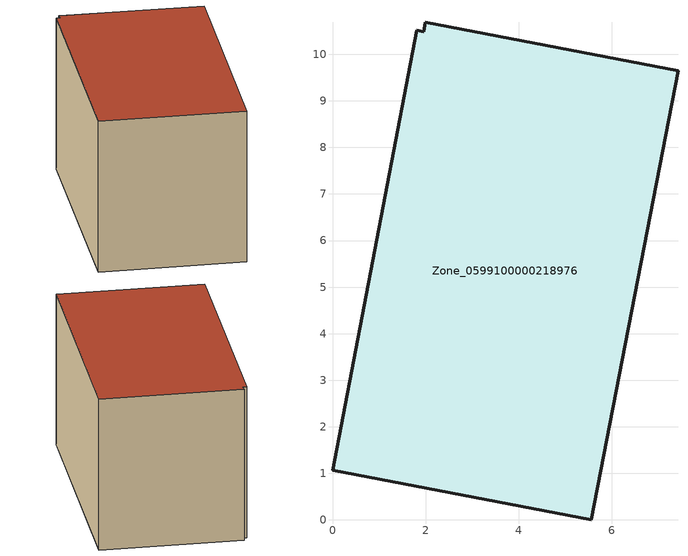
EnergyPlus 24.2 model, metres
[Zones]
Zone_0599100000218976
 floor ground (C_G): 1.99,10.69 7.42,9.65 5.56,0 0,1.07 1.81,10.51 1.96,10.49 z0
 wall outside (C_F): 5.56,0 7.42,9.65 1.99,10.69 1.96,10.49 1.81,10.51 0,1.07 5.56,0 z0:6.2
 roof outside (C_R): 7.42,9.65 1.99,10.69 1.96,10.49 1.81,10.51 0,1.07 5.56,0 z6.2
[BUILDING]
Pand.0599100000218976: North Axis=0; Terrain=City; Loads Convergence Tolerance Value=0.04; Temperature Convergence Tolerance Value=0.4; Solar Distribution=FullExterior; Maximum Number of Warmup Days=25; Minimum Number of Warmup Days=1
[Site:Location]
Rotterdam.The.Hague.AP_ZH_NLD Design_Conditions: Latitude=51.96; Longitude=4.45; Time Zone=1; Elevation=-4.5
[SITE:GROUNDTEMPERATURE:BUILDINGSURFACE]
18, 18, 18, 18, 18, 18, 18, 18, 18, 18, 18, 18
[MATERIAL] Thermal Absorptance=0.9; Solar Absorptance=0.7; Visible Absorptance=0.7
Name | Roughness | Thickness | Conductivity | Density | Specific Heat
G.TC.1946-1964 | MediumSmooth | 0.15 | 1 | 540 | 1210
F.TC.1946-1964 | Rough | 0.3 | 0.857143 | 1920 | 840
R.TC.1946-1964 | MediumRough | 0.2 | 0.235294 | 1500 | 1000
[CONSTRUCTION]
C_G: G.TC.1946-1964
C_F: F.TC.1946-1964
C_R: R.TC.1946-1964
[ZONE]
Zone_0599100000218976: Type=1; Multiplier=1; Ceiling Height=Autocalculate; Volume=Autocalculate; Floor Area=autocalculate; Part of Total Floor Area=Yes
[ZONEINFILTRATION:DESIGNFLOWRATE]
Infil_Zone_0599100000218976: Zone or ZoneList or Space or SpaceList=Zone_0599100000218976; Schedule=AlwaysOn; Design Flow Rate Calculation Method=Flow/Area; Flow Rate per Floor Area=0.003; Constant Term Coefficient=1; Temperature Term Coefficient=0; Velocity Term Coefficient=0; Velocity Squared Term Coefficient=0
[HVACTEMPLATE:ZONE:IDEALLOADSAIRSYSTEM]
Zone_0599100000218976: Maximum Heating Supply Air Temperature=50; Minimum Cooling Supply Air Temperature=13; Maximum Heating Supply Air Humidity Ratio=0.0156; Minimum Cooling Supply Air Humidity Ratio=0.0077; Heating Limit=NoLimit; Cooling Limit=NoLimit; Dehumidification Control Type=ConstantSensibleHeatRatio; Cooling Sensible Heat Ratio=0.7; Dehumidification Setpoint=60; Humidification Control Type=None; Humidification Setpoint=30; Outdoor Air Method=None; Outdoor Air Flow Rate per Person=0.00944; Outdoor Air Flow Rate per Zone Floor Area=0; Outdoor Air Flow Rate per Zone=0; Demand Controlled Ventilation Type=None; Outdoor Air Economizer Type=NoEconomizer; Heat Recovery Type=None; Sensible Heat Recovery Effectiveness=0.7; Latent Heat Recovery Effectiveness=0.65
[ZONECONTROL:THERMOSTAT]
ThermostatControl_Zone_0599100000218976: Zone or ZoneList=Zone_0599100000218976; Control Type Schedule=DualSetpointControlType; Control 1=Thermostat_Zone_0599100000218976; Temperature Difference Between Cutout And Setpoint=0
[THERMOSTATSETPOINT:DUALSETPOINT]
Thermostat_Zone_0599100000218976: Heating Setpoint Temperature Schedule=HeatingSetpoint_Zone_0599100000218976; Cooling Setpoint Temperature Schedule=CoolingSetpoint_Zone_0599100000218976
[SCHEDULE:COMPACT]
HeatingSetpoint_Zone_0599100000218976: Through: 12/31, For: AllDays, Until: 24:00, 21
CoolingSetpoint_Zone_0599100000218976: Through: 12/31, For: AllDays, Until: 24:00, 24
DualSetpointControlType: Through: 12/31, For: AllDays, Until: 24:00, 4
AlwaysOn: Through: 12/31, For: AllDays, Until: 24:00, 1
